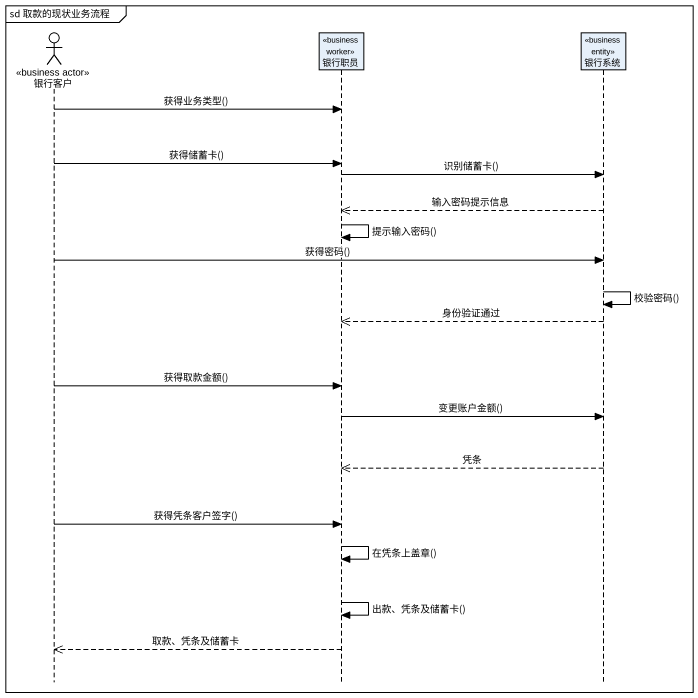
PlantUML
@startuml
mainframe sd 取款的现状业务流程
hide footbox
actor 银行客户 <<business actor>>
participant 银行职员 <<business worker>>
participant 银行系统 <<business entity>>

银行客户 -> 银行职员 : 获得业务类型()
银行客户 -> 银行职员 : 获得储蓄卡()
银行职员 -> 银行系统 : 识别储蓄卡()
银行系统 -->> 银行职员 : 输入密码提示信息
银行职员 -> 银行职员 : 提示输入密码()
银行客户 -> 银行系统 : 获得密码()
银行系统 -> 银行系统 : 校验密码()
银行系统 -->> 银行职员 : 身份验证通过
银行客户 -> 银行职员 : 获得取款金额()
银行职员 -> 银行系统 : 变更账户金额()
银行系统 -->> 银行职员 : 凭条
银行客户 -> 银行职员 : 获得凭条客户签字()
银行职员 -> 银行职员 : 在凭条上盖章()
银行职员 -> 银行职员 : 出款、凭条及储蓄卡()
银行职员 -->> 银行客户 : 取款、凭条及储蓄卡
@enduml
